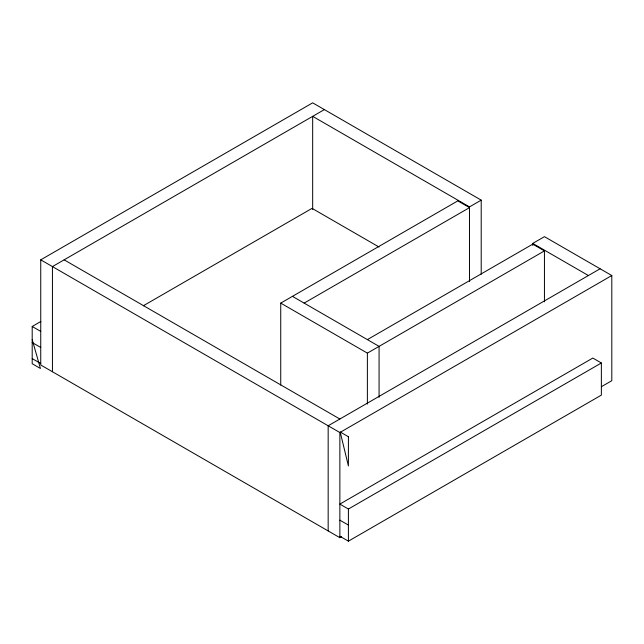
<?xml version="1.0" encoding="UTF-8"?>
<svg xmlns="http://www.w3.org/2000/svg" width="644" height="644" viewBox="0 0 644 644"><rect width="100%" height="100%" fill="white"/><g stroke="black" fill="none" stroke-linecap="round" stroke-linejoin="round"><path stroke-width="0.97" d="M341.602 536.694L339.863 537.692L40.741 364.995L40.741 259.838L312.67 102.839L481.205 200.139L481.205 274.247M324.375 109.593L52.438 266.592L52.438 371.749M32.2 339.613L40.419 368.465L32.2 363.715L32.2 326.476L40.894 321.453M143.29 305.787L312.042 208.358L379.018 247.022M280.736 385.032L280.736 303.107L457.812 200.872L469.508 207.626L304.137 303.107M312.67 209.485L312.67 116.347L469.508 206.893L481.205 200.139M532.749 245.412L532.749 243.408L544.446 236.654L611.8 275.535L611.8 380.693L601.375 386.714M367.378 339.613L532.749 244.14L544.446 250.894L544.446 301.843M280.736 303.107L367.378 353.129L544.446 250.894M600.103 268.781L328.166 425.781L328.166 530.938M40.741 259.838L339.863 432.535L611.8 275.535M601.367 362.983L592.826 358.056L339.863 504.099L348.404 509.034L601.367 362.983L601.367 395.118L348.404 541.161L339.863 536.235M532.749 243.408L588.399 275.535M292.432 296.353L379.075 346.367L379.075 397.324M64.134 259.838L339.863 419.027M32.2 326.476L40.741 331.402M32.2 342.536L40.741 347.47M339.863 520.167L348.404 525.093M32.2 358.603L40.741 363.53M469.508 206.893L469.508 281.557M367.378 353.129L367.378 404.078M348.404 509.034L348.404 541.161M339.863 432.535L339.863 537.692M348.404 436.737L340.185 431.987L348.404 465.95L348.404 436.737"/></g></svg>
